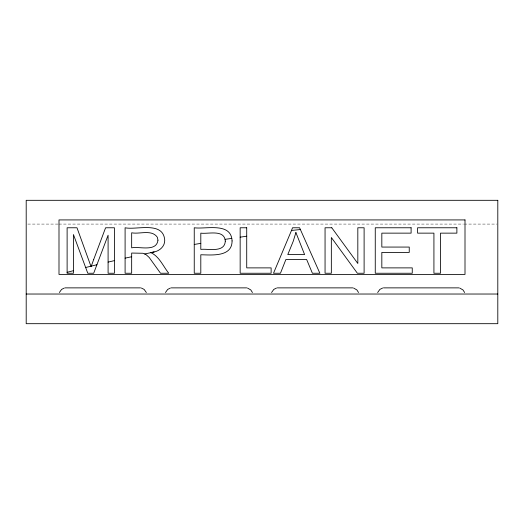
<?xml version="1.0" encoding="UTF-8"?>
<svg xmlns="http://www.w3.org/2000/svg" width="524" height="524" viewBox="0 0 524 524"><rect width="100%" height="100%" fill="white"/><g stroke="black" fill="none" stroke-linecap="round" stroke-linejoin="round"><path stroke-width="0.39" stroke-dasharray="2.62 1.97" d="M27.838 224.082L58.131 224.082M58.95 224.082L463.413 224.082M464.231 224.082L496.981 224.082"/><path stroke-width="0.79" d="M291.508 230.449L292.53 227.77L299.597 227.77L319.882 273.253L312.409 273.253L306.632 259.478L285.901 259.478L280.458 273.253L273.495 273.253L291.508 230.449L300.383 229.538M59.363 292.523L61.609 289.399L64.38 288.023M165.46 292.523L167.706 289.399L170.47 288.023M271.55 292.523L273.797 289.399L276.561 288.023M377.64 292.523L379.887 289.399L382.651 288.023M154.095 251.959C159.728 250.917 164.929 246.221 164.726 240.182C163.337 220.761 136.443 230.259 125.098 227.77L125.098 273.253L131.662 273.253L131.662 253.053L142.921 253.269L145.914 254.481L149.242 257.52L160.534 273.253L168.787 273.253C163.075 266.251 159.44 256.55 150.761 252.561L154.095 251.959L144.696 253.989M67.118 272.316L73.439 270.679M85.648 267.515L96.914 264.731M108.095 262.105L114.415 260.618M125.098 258.142L131.662 256.753M194.247 244.453L200.803 243.359M225.051 239.35L231.785 238.374M240.156 237.162L246.719 236.206M65.14 287.873L140.583 287.873M171.23 287.873L246.673 287.873M277.327 287.873L352.77 287.873M383.417 287.873L458.86 287.873M26.2 294.029L497.8 294.029M459.62 288.023L462.967 289.923L464.637 292.523M353.53 288.023L356.877 289.923L358.54 292.523M247.439 288.023L250.786 289.923L252.45 292.523M141.349 288.023L144.113 289.399L146.36 292.523M232.08 240.922C232.139 257.264 211.624 254.959 200.803 254.762L200.803 273.253L194.247 273.253L194.247 227.77C205.677 229.433 231.281 221.842 232.08 240.922M157.966 240.182C156.493 252.332 138.952 246.103 131.662 247.845L131.662 232.794C139.607 234.438 151.744 229.119 157.324 237.241L157.966 240.182M225.313 241.112C224.652 253.092 208.218 248.487 200.803 249.391L200.803 233.141C208.349 234.202 224.455 229.145 225.313 241.112M295.909 232.551L293.243 241.237L287.8 254.572L304.601 254.572L295.909 232.551M93.724 259.413L91.091 266.703L76.989 227.77L67.118 227.77L67.118 273.253L73.439 273.253L73.439 234.536L87.777 273.253L93.691 273.253L108.095 235.184L108.095 273.253L114.415 273.253L114.415 227.77L105.593 227.77L93.724 259.413M497.8 200.312L26.2 200.312L26.2 323.688L497.8 323.688L497.8 200.312M465.004 219.923L58.996 219.923L58.996 274.419L465.004 274.419L465.004 219.923M246.719 227.77L240.156 227.77L240.156 273.253L271.131 273.253L271.131 267.882L246.719 267.882L246.719 227.77M331.784 227.77L325.057 227.77L325.057 273.253L331.345 273.253L331.345 237.51L357.381 273.253L364.108 273.253L364.108 227.77L357.82 227.77L357.82 263.48L331.784 227.77M411.104 227.77L375.263 227.77L375.263 273.253L412.257 273.253L412.257 267.882L381.826 267.882L381.826 252.404L409.244 252.404L409.244 247.066L381.826 247.066L381.826 233.141L411.104 233.141L411.104 227.77M456.882 227.77L417.595 227.77L417.595 233.141L433.924 233.141L433.924 273.253L440.488 273.253L440.488 233.141L456.882 233.141L456.882 227.77"/></g></svg>
